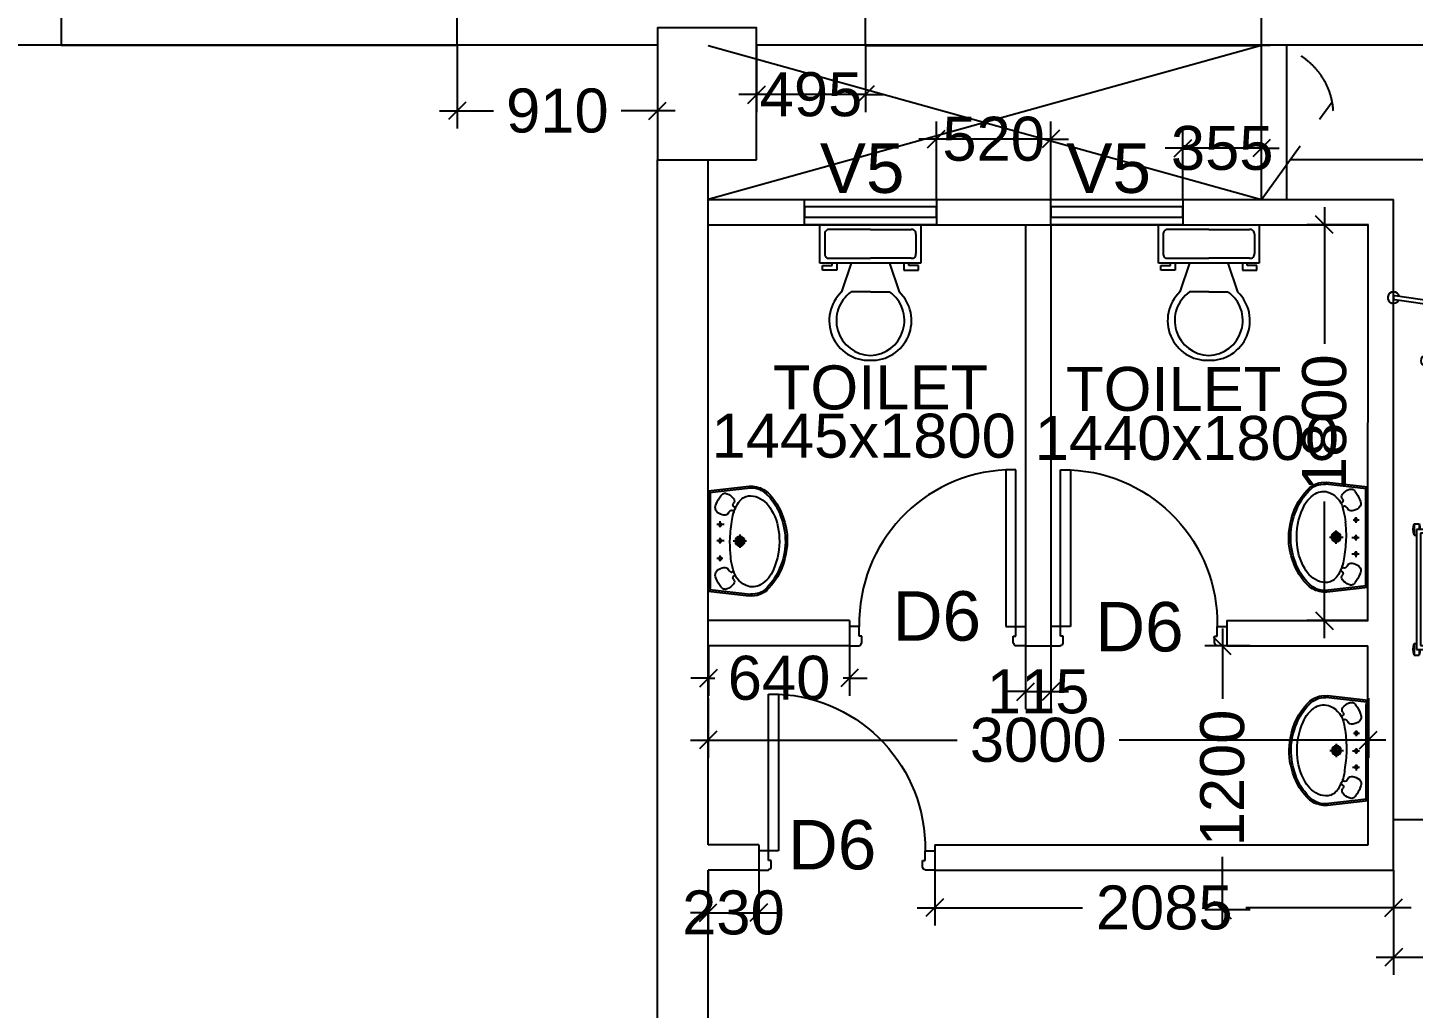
# Model space of a CAD drawing. Extents: x 7897917 to 8423973, y -6487334 to -6173396.
# Drawn here: x 7994892 to 8001188, y -6341623 to -6337165 of the extents above; entities that cross this region are included whole.
import ezdxf
from ezdxf.enums import TextEntityAlignment as Align

# ---------------------------------------------------------------- set-up
doc = ezdxf.new("R2010")
doc.units = 0
doc.header["$LTSCALE"] = 600
doc.header["$MEASUREMENT"] = 0
doc.header["$PDMODE"] = 35
doc.linetypes.add('DASHED', pattern=[0.75, 0.5, -0.25])
doc.layers.get('0').update_dxf_attribs({"linetype": 'CONTINUOUS'})
doc.layers.get('Defpoints').update_dxf_attribs({"linetype": 'CONTINUOUS'})
for name, color, linetype in [('Beds', 33, 'CONTINUOUS'), ('DIM-TEXT', 8, 'CONTINUOUS'), ('DOOR', 32, 'CONTINUOUS'), ('Duct', 8, 'CONTINUOUS'), ('Fixed Glass', 171, 'CONTINUOUS'), ('furniture', 33, 'CONTINUOUS'), ('joinery', 7, 'CONTINUOUS'), ('LA-column', 3, 'CONTINUOUS'), ('LOADING', 140, 'CONTINUOUS'), ('PARTI', 21, 'CONTINUOUS'), ('Room Dim', 1, 'CONTINUOUS'), ('TEXT', 6, 'CONTINUOUS'), ('Toi-Euip', 8, 'CONTINUOUS'), ('toi-fix', 46, 'CONTINUOUS'), ('Walls', 7, 'CONTINUOUS'), ('WIN', 151, 'CONTINUOUS'), ('Working Dim', 5, 'CONTINUOUS')]:
    doc.layers.add(name, color=color, linetype=linetype)
doc.styles.add('ari', font='arial.ttf')
doc.styles.add('ARIAL', font='arial.ttf')
doc.styles.add('RT', font='romant.shx')
doc.linetypes.add('ZIGZAG', pattern='A,0.0001,-0.2,[131,ltypeshp.shx,S=0.2,R=0,X=-0.2,Y=0],-0.4,[131,ltypeshp.shx,S=0.2,R=180,X=0.2,Y=0],-0.2', length=0.8001)
doc.dimstyles.new('int. dim', dxfattribs={"dimtxt": 450, "dimasz": 80, "dimexe": 80, "dimexo": 0, "dimgap": 70, "dimtad": 0, "dimdec": 0, "dimzin": 12, "dimdsep": 46, "dimtxsty": 'ari', "dimblk": 'OBLIQUE', "dimcen": 2, "dimdle": 80, "dimclrd": 256, "dimclre": 256, "dimclrt": 6, "dimadec": 0, "dimazin": 0, "dimtfac": 1, "dimtdec": 0, "dimtix": 1, "dimtmove": 2, "dimatfit": 3, "dimfxl": 1, "dimtolj": 1, "dimtzin": 0, "dimlwd": -1, "dimlwe": -1, "dimarcsym": 0})
doc.dimstyles.new('TEXT', dxfattribs={"dimscale": 0, "dimtxt": 600, "dimasz": 300, "dimexe": 300, "dimexo": 30, "dimgap": 50, "dimtad": 0, "dimdec": 0, "dimzin": 0, "dimdsep": 46, "dimtxsty": 'RT', "dimblk": 'OBLIQUE', "dimcen": 0.09, "dimdle": 300, "dimclrd": 256, "dimclre": 256, "dimclrt": 170, "dimadec": 0, "dimazin": 0, "dimtfac": 1, "dimtdec": 0, "dimtofl": 0, "dimtmove": 2, "dimatfit": 3, "dimfxl": 1, "dimfrac": 2, "dimtolj": 1, "dimtzin": 0, "dimlwd": -1, "dimlwe": -1, "dimarcsym": 0})

# ---------------------------------------------------------------- blocks, each defined once
blk = doc.blocks.new('_Oblique')
at = {"color": 0, "linetype": 'ByBlock', "lineweight": -2}
blk.add_line((-0.5, -0.5), (0.5, 0.5), dxfattribs=at)
blk = doc.blocks.new('*D373')
at = {"layer": 'Defpoints', "color": 0, "transparency": 16777216}
for p in [(7998203.8, -6337245.4, 42), (7998698.6, -6337245.4, 43.3), (7998203.8, -6337469.2)]:
    blk.add_point(p, dxfattribs=at)
at = {"layer": 'Working Dim', "transparency": 16777216}
for p, q in [((7998203.8, -6337245.4), (7998203.8, -6337549.2)), ((7998698.6, -6337245.4), (7998698.6, -6337549.2)), ((7998203.8, -6337469.2), (7998123.8, -6337469.2)), ((7998698.6, -6337469.2), (7998203.8, -6337469.2)), ((7998698.6, -6337469.2), (7998778.6, -6337469.2))]:
    blk.add_line(p, q, dxfattribs=at)
at = {"layer": 'Working Dim', "transparency": 16777216, "xscale": 80, "yscale": 80, "zscale": 80}
blk.add_blockref('_Oblique', (7998203.8, -6337469.2), dxfattribs=at)
at = {"layer": 'Working Dim', "transparency": 16777216, "xscale": 80, "yscale": 80, "zscale": 80, "rotation": 180}
blk.add_blockref('_Oblique', (7998698.6, -6337469.2), dxfattribs=at)
at = {"layer": 'Working Dim', "color": 6, "transparency": 16777216, "insert": (7998451.2, -6337469.2), "char_height": 200, "attachment_point": 5, "style": 'ari'}
blk.add_mtext('\\A1;495', dxfattribs=at)
blk = doc.blocks.new('*D374')
at = {"layer": 'Defpoints', "color": 0, "transparency": 16777216}
for p in [(7996843.4, -6337245.5, 42.5), (7997753.8, -6337245.4, 44), (7996843.4, -6337543.2)]:
    blk.add_point(p, dxfattribs=at)
at = {"layer": 'Working Dim', "transparency": 16777216}
for p, q in [((7996843.4, -6337245.5), (7996843.4, -6337623.2)), ((7997753.8, -6337245.4), (7997753.8, -6337623.2)), ((7996763.4, -6337543.2), (7997008, -6337543.2)), ((7997833.8, -6337543.2), (7997589.2, -6337543.2))]:
    blk.add_line(p, q, dxfattribs=at)
at = {"layer": 'Working Dim', "transparency": 16777216, "xscale": 80, "yscale": 80, "zscale": 80, "rotation": 180}
blk.add_blockref('_Oblique', (7996843.4, -6337543.2), dxfattribs=at)
at = {"layer": 'Working Dim', "transparency": 16777216, "xscale": 80, "yscale": 80, "zscale": 80}
blk.add_blockref('_Oblique', (7997753.8, -6337543.2), dxfattribs=at)
at = {"layer": 'Working Dim', "color": 6, "transparency": 16777216, "insert": (7997298.6, -6337543.2), "char_height": 200, "attachment_point": 5, "style": 'ari'}
blk.add_mtext('\\A1;910', dxfattribs=at)
blk = doc.blocks.new('*D1459')
at = {"layer": 'Defpoints', "color": 0, "linetype": 'Continuous', "transparency": 16777216}
for p in [(8038813.9, -6335351), (8038813.9, -6337015.5, -14.3), (7997754.3, -6337085.4, -0.1)]:
    blk.add_point(p, dxfattribs=at)
at = {"layer": 'DIM-TEXT', "transparency": 16777216}
for p, q in [((7997754.3, -6337085.4), (7997754.3, -6335051)), ((8038813.9, -6337015.5), (8038813.9, -6335051)), ((7997454.3, -6335351), (8012036.3, -6335351)), ((8039113.9, -6335351), (8024532, -6335351))]:
    blk.add_line(p, q, dxfattribs=at)
at = {"layer": 'DIM-TEXT', "linetype": 'Continuous', "transparency": 16777216, "xscale": 300, "yscale": 300, "zscale": 300, "rotation": 180}
blk.add_blockref('_Oblique', (7997754.3, -6335351), dxfattribs=at)
at = {"layer": 'DIM-TEXT', "linetype": 'Continuous', "transparency": 16777216, "xscale": 300, "yscale": 300, "zscale": 300}
blk.add_blockref('_Oblique', (8038813.9, -6335351), dxfattribs=at)
at = {"layer": 'DIM-TEXT', "color": 170, "linetype": 'Continuous', "transparency": 16777216, "insert": (8018284.1, -6335351), "char_height": 750, "attachment_point": 5, "style": 'ari'}
blk.add_mtext('\\A1;{\\H1.067x;S.I.C.U WARD (20 Beds)}', dxfattribs=at)
blk = doc.blocks.new('1000')
at = {"layer": 'DOOR'}
for p, q in [((0, -100), (0, 0)), ((0, 0), (49.7, 0)), ((49.7, 0), (49.7, -2.2)), ((63.2, -49.5), (49.7, -49.5)), ((49.7, -49.5), (49.7, -100)), ((63.2, -13.5), (61, -13.5)), ((63.2, -13.5), (63.2, -49.5)), ((836.8, -13.5), (836.8, -49.5)), ((836.8, -13.5), (839, -13.5)), ((836.8, -49.5), (850.3, -49.5)), ((850.3, 0), (850.3, -2.2)), ((900, 0), (850.3, 0)), ((850.3, -49.5), (850.3, -100)), ((900, -100), (900, 0)), ((49.7, -100), (0, -100)), ((49.7, -100), (49.7, -900.6)), ((100.2, -100), (49.7, -100)), ((100.2, -900.6), (100.2, -100)), ((850.3, -100), (900, -100)), ((49.7, -900.6), (100.2, -900.6))]:
    blk.add_line(p, q, dxfattribs=at)
for centre, major_axis, start_param, end_param in [((49.7, -13.5), (-7.95, 7.95), 3.926991, 5.497787), ((850.3, -13.5), (7.95, 7.95), 0.785398, 2.356194)]:
    blk.add_ellipse(centre, major_axis=major_axis, ratio=1, start_param=start_param, end_param=end_param, dxfattribs=at)
at = {"layer": 'DOOR', "color": 145}
blk.add_ellipse((64.3, -115.3), major_axis=(-519.7, 589.8), ratio=1, start_param=2.464943, end_param=4.009476, dxfattribs=at)
blk = doc.blocks.new('A$C1E9F72C1')
at = {"layer": 'Toi-Euip', "color": 8}
for p, q in [((-228.2, 0), (-249, -186.3)), ((-228.2, 0), (228.2, 0)), ((228.2, 0), (249, -186.3)), ((-220.9, -6.6), (-241.8, -193.1)), ((-212.9, -9.7), (208.6, -9.7)), ((-63.8, -54.9), (-90.3, -54.9)), ((-76, -72.5), (-76, -39.7)), ((11.6, -54.9), (-14.9, -54.9)), ((-0.6, -72.5), (-0.6, -39.7)), ((91.5, -54.9), (65.1, -54.9)), ((79.3, -67.3), (79.3, -39.7)), ((220.8, -6.2), (241.8, -193.1)), ((0.9, -174.9), (0.9, -113)), ((-29.6, -144.6), (31.2, -144.6))]:
    blk.add_line(p, q, dxfattribs=at)
for centre, radius in [((-76, -54.9), 6.49), ((-0.6, -54.9), 6.49), ((79.3, -54.9), 6.49), ((0.9, -144.6), 21.7), ((0.9, -144.6), 15.6), ((0.9, -144.6), 11)]:
    blk.add_circle(centre, radius, dxfattribs=at)
for centre, radius, start, end in [((-208.1, 14.7), 24.9, 216.2215, 258.85487), ((207.9, 16.2), 26, 271.42036, 321.25129), ((-196.3, -76.7), 20.9, 116.80905, 207.50919), ((-125, -156.3), 127.2, 109.58641, 129.40175), ((-151.5, -66.7), 34.3, 68.64386, 118.08079), ((-167.5, -75.4), 49.6, 12.80704, 54.9415), ((169.6, -75.4), 49.6, 125.0585, 167.19296), ((153.6, -66.7), 34.3, 61.91921, 111.35614), ((127.1, -156.3), 127.2, 50.59825, 70.41359), ((198.5, -76.7), 20.9, 332.49081, 63.19095), ((-160.4, -68.2), 57.4, 198.35041, 235.03309), ((-181.8, -101.4), 18, 230.4642, 309.53581), ((-164.3, -121.5), 8.67, 53.89261, 133.95969), ((-76.5, -275.6), 168.3, 94.02807, 120.40977), ((-162.9, -122.5), 8.8, 329.67126, 65.48955), ((-131.5, -107.7), 8.62, 142.69611, 276.84736), ((-114.5, -115.3), 27, 106.38602, 151.72849), ((-150, -73.3), 32.2, 330.07912, 16.03456), ((34.9, -905.9), 807.6, 92.47999, 98.77724), ((-3.2, -837.5), 738.4, 84.45177, 89.75687), ((46.1, -400.7), 299, 76.17326, 85.7679), ((102.1, -220), 110.7, 24.97787, 81.97978), ((152.1, -73.3), 32.2, 163.96544, 209.92088), ((116.6, -115.3), 27, 28.27151, 73.61398), ((134.9, -107.4), 7.45, 281.31974, 41.70163), ((164.3, -121.7), 7.8, 112.06932, 194.84772), ((166.5, -121.5), 8.67, 46.04031, 126.10739), ((183.9, -101.4), 18, 230.46419, 309.5358), ((162.5, -68.2), 57.4, 304.96691, 341.64959), ((-165.7, -196.5), 84, 173.00409, 196.76082), ((-110.1, -193), 95.5, 167.34537, 194.41456), ((-129.4, -204.5), 80.8, 113.61868, 156.30705), ((136.7, -201.5), 71.5, 327.59194, 23.22206), ((149.6, -199.6), 100.3, 311.38312, 7.60576), ((-141.4, -199.1), 106.9, 191.44792, 227.66), ((-163.3, -200.1), 78.8, 174.85979, 213.20886), ((-120.4, -183.5), 124.2, 208.78543, 238.15851), ((-82.7, -174.7), 127.1, 199.30539, 242.2025), ((77.5, -165.5), 140.9, 291.68677, 328.13967), ((146.7, -197.7), 95.2, 311.91048, 2.7762), ((-15.6, -66.9), 289.4, 226.88006, 256.31993), ((-54.2, -135.8), 202, 229.31459, 253.01061), ((-13.2, -73.3), 249.6, 238.9436, 269.48126), ((4.7, -23.5), 300.1, 266.15461, 294.58929), ((11.5, -60.2), 296.4, 278.97703, 313.61545), ((18.1, -68), 277.7, 292.33265, 313.78267), ((0.4, -45.6), 305.3, 248.15029, 293.80492), ((-3.9, -83.4), 276.6, 253.14844, 282.86095)]:
    blk.add_arc(centre, radius, start, end, dxfattribs=at)
blk = doc.blocks.new('*D1741')
at = {"layer": 'Defpoints', "color": 0, "transparency": 16777216}
for p in [(7997983.8, -6340213.1, 13.3), (8000983.8, -6340213.1, 13.3), (7997983.8, -6340403.6)]:
    blk.add_point(p, dxfattribs=at)
at = {"layer": 'Working Dim', "transparency": 16777216}
for p, q in [((7997983.8, -6340213.1), (7997983.8, -6340483.6)), ((8000983.8, -6340213.1), (8000983.8, -6340483.6)), ((7997903.8, -6340403.6), (7999115.6, -6340403.6)), ((8001063.8, -6340403.6), (7999852, -6340403.6))]:
    blk.add_line(p, q, dxfattribs=at)
at = {"layer": 'Working Dim', "transparency": 16777216, "xscale": 80, "yscale": 80, "zscale": 80, "rotation": 180}
blk.add_blockref('_Oblique', (7997983.8, -6340403.6), dxfattribs=at)
at = {"layer": 'Working Dim', "transparency": 16777216, "xscale": 80, "yscale": 80, "zscale": 80}
blk.add_blockref('_Oblique', (8000983.8, -6340403.6), dxfattribs=at)
at = {"layer": 'Working Dim', "color": 6, "transparency": 16777216, "insert": (7999483.8, -6340403.6), "char_height": 200, "attachment_point": 5, "style": 'ari'}
blk.add_mtext('\\A1;3000', dxfattribs=at)
blk = doc.blocks.new('*D1742')
at = {"layer": 'Defpoints', "color": 0, "transparency": 16777216}
for p in [(8000446.8, -6339975.8, 13.3), (8000320.9, -6341175.8), (8000446.8, -6341175.8, 13.3)]:
    blk.add_point(p, dxfattribs=at)
at = {"layer": 'Working Dim', "transparency": 16777216}
for p, q in [((8000320.9, -6339895.8), (8000320.9, -6340216.9)), ((8000446.8, -6339975.8), (8000240.9, -6339975.8)), ((8000320.9, -6341255.8), (8000320.9, -6340934.7)), ((8000446.8, -6341175.8), (8000240.9, -6341175.8))]:
    blk.add_line(p, q, dxfattribs=at)
at = {"layer": 'Working Dim', "transparency": 16777216, "xscale": 80, "yscale": 80, "zscale": 80}
for p, rotation in [((8000320.9, -6339975.8), 90), ((8000320.9, -6341175.8), 270)]:
    blk.add_blockref('_Oblique', p, dxfattribs=dict(at, rotation=rotation))
at = {"layer": 'Working Dim', "color": 6, "transparency": 16777216, "insert": (8000320.9, -6340575.8), "char_height": 200, "attachment_point": 5, "rotation": 90, "style": 'ari'}
blk.add_mtext('\\A1;1200', dxfattribs=at)
blk = doc.blocks.new('*D1743')
at = {"layer": 'Defpoints', "color": 0, "transparency": 16777216}
for p in [(7999013.7, -6340995.4, 13.3), (8001098.8, -6340995.4, 13.3), (8001098.8, -6341166)]:
    blk.add_point(p, dxfattribs=at)
at = {"layer": 'Working Dim', "transparency": 16777216}
for p, q in [((7999013.7, -6340995.4), (7999013.7, -6341246)), ((8001098.8, -6340995.4), (8001098.8, -6341246)), ((7998933.7, -6341166), (7999685.1, -6341166)), ((8001178.8, -6341166), (8000427.3, -6341166))]:
    blk.add_line(p, q, dxfattribs=at)
at = {"layer": 'Working Dim', "transparency": 16777216, "xscale": 80, "yscale": 80, "zscale": 80, "rotation": 180}
blk.add_blockref('_Oblique', (7999013.7, -6341166), dxfattribs=at)
at = {"layer": 'Working Dim', "transparency": 16777216, "xscale": 80, "yscale": 80, "zscale": 80}
blk.add_blockref('_Oblique', (8001098.8, -6341166), dxfattribs=at)
at = {"layer": 'Working Dim', "color": 6, "transparency": 16777216, "insert": (8000056.2, -6341166), "char_height": 200, "attachment_point": 5, "style": 'ari'}
blk.add_mtext('\\A1;2085', dxfattribs=at)
blk = doc.blocks.new('*D1744')
at = {"layer": 'Defpoints', "color": 0, "transparency": 16777216}
for p in [(8000784.3, -6338060.8), (8000983.8, -6338060.8, 13.3), (8000983.8, -6339860.8, 13.3)]:
    blk.add_point(p, dxfattribs=at)
at = {"layer": 'Working Dim', "transparency": 16777216}
for p, q in [((8000784.3, -6337980.8), (8000784.3, -6338601.9)), ((8000983.8, -6338060.8), (8000704.3, -6338060.8)), ((8000784.3, -6339940.8), (8000784.3, -6339319.7)), ((8000983.8, -6339860.8), (8000704.3, -6339860.8))]:
    blk.add_line(p, q, dxfattribs=at)
at = {"layer": 'Working Dim', "transparency": 16777216, "xscale": 80, "yscale": 80, "zscale": 80}
for p, rotation in [((8000784.3, -6338060.8), 90), ((8000784.3, -6339860.8), 270)]:
    blk.add_blockref('_Oblique', p, dxfattribs=dict(at, rotation=rotation))
at = {"layer": 'Working Dim', "color": 6, "transparency": 16777216, "insert": (8000784.3, -6338960.8), "char_height": 200, "attachment_point": 5, "rotation": 90, "style": 'ari'}
blk.add_mtext('\\A1;1800', dxfattribs=at)
blk = doc.blocks.new('HF12177-P')
for p, q in [((-0.0196, -0.007), (-0.1885, 0.2255)), ((0, 0), (-0.1724, 0.2372)), ((0, 0), (0.1724, 0.2372)), ((0.0196, -0.007), (0.1885, 0.2255)), ((-0.0631, -0.027), (-0.2951, -0.1024)), ((-0.01, -0.0308), (-0.2889, -0.1214)), ((-0.12, -0.015), (-0.12, -0.019)), ((-0.112, -0.007), (0.112, -0.007)), ((-0.112, -0.027), (0.112, -0.027)), ((-0.1, -0.007), (-0.1, -0.027)), ((-0.01, -0.0308), (-0.01, -0.324)), ((0.01, -0.0308), (0.01, -0.324)), ((0.01, -0.0308), (0.2889, -0.1214)), ((0.0631, -0.027), (0.2951, -0.1024)), ((0.1, -0.007), (0.1, -0.027)), ((0.12, -0.015), (0.12, -0.019))]:
    blk.add_line(p, q)
for centre, radius, start, end in [((-0.1852, 0.2378), 0.03, 325.47122, 286.52878), ((-0.1821, 0.2302), 0.008, 126.37327, 216), ((0, -0.017), 0.315, 125.62673, 126.37327), ((-0.1788, 0.2325), 0.008, 36, 125.62673), ((0.1852, 0.2378), 0.03, 253.47122, 214.52878), ((0.1788, 0.2325), 0.008, 54.37327, 144), ((0, -0.017), 0.315, 53.62673, 54.37327), ((0.1821, 0.2302), 0.008, 324, 53.62673), ((-0.112, -0.015), 0.008, 90, 180), ((-0.112, -0.019), 0.008, 180, 270), ((0.112, -0.015), 0.008, 0, 90), ((0.112, -0.019), 0.008, 270, 0), ((-0.2996, -0.1144), 0.03, 37.47122, 358.52878), ((-0.2926, -0.11), 0.008, 108, 197.62673), ((0, -0.017), 0.315, 197.62673, 198.37327), ((-0.2914, -0.1138), 0.008, 198.37327, 288), ((0.2996, -0.1144), 0.03, 181.47122, 142.52878), ((0.2914, -0.1138), 0.008, 252, 341.62673), ((0.2926, -0.11), 0.008, 342.37327, 72), ((0, -0.017), 0.315, 341.62673, 342.37327), ((0, -0.332), 0.03, 109.47122, 70.52878), ((-0.002, -0.324), 0.008, 180, 269.62673), ((0, -0.017), 0.315, 269.62673, 270.37327), ((0.002, -0.324), 0.008, 270.37327, 0)]:
    blk.add_arc(centre, radius, start, end)
blk = doc.blocks.new('HF10037A-P')
for p, q in [((-0.0301, 0.4129), (-0.0301, 0.3879)), ((0.0299, 0.4129), (-0.0301, 0.4129)), ((0.0299, 0.3879), (-0.0301, 0.3879)), ((0.0299, 0.4129), (0.0299, 0.3879)), ((-0.2161, 0.2789), (-0.2303, 0.2206)), ((-0.2303, 0.2206), (-0.206, 0.2147)), ((-0.2161, 0.2789), (-0.1918, 0.273)), ((-0.1918, 0.273), (-0.206, 0.2147)), ((0.1909, 0.2372), (0.2004, 0.2402)), ((0.1911, 0.2695), (0.2149, 0.2771)), ((0.1911, 0.2695), (0.2094, 0.2124)), ((0.2094, 0.2124), (0.2332, 0.22)), ((0.2149, 0.2771), (0.2332, 0.22)), ((-0.1637, 0.0065), (-0.1487, 0.0264)), ((-0.1637, 0.0065), (-0.1157, -0.0296)), ((-0.1487, 0.0264), (-0.1007, -0.0096)), ((0.0965, -0.0108), (0.1459, 0.0231)), ((0.1106, -0.0314), (0.1601, 0.0025)), ((0.1107, 0.0109), (0.1162, 0.0026)), ((0.1601, 0.0025), (0.1459, 0.0231)), ((-0.1157, -0.0296), (-0.1007, -0.0096)), ((0.1106, -0.0314), (0.0965, -0.0108))]:
    blk.add_line(p, q)
for radius in [0.21, 0.1775]:
    blk.add_circle((0, 0.1775), radius)
for centre, radius, start, end in [((-0.0001, 0.3254), 0.0925, 71.07536, 108.92464), ((-0.0001, 0.4754), 0.0925, 251.07536, 288.92464), ((-0.1382, 0.229), 0.0925, 147.34193, 185.19122), ((-0.2839, 0.2646), 0.0925, 327.34193, 5.19122), ((0, 0.1775), 0.2, 303.60368, 17.3657), ((0.2836, 0.2676), 0.0925, 178.84116, 216.69044), ((0.1407, 0.2219), 0.0925, 358.84116, 36.69044), ((-0.0871, 0.0584), 0.0925, 214.18748, 252.03677), ((-0.1772, -0.0615), 0.0925, 34.18748, 72.03677), ((0.1707, -0.066), 0.0925, 105.51211, 143.3614), ((0.0859, 0.0577), 0.0925, 285.51211, 323.3614)]:
    blk.add_arc(centre, radius, start, end)
blk = doc.blocks.new('ME17678-P')
at = {"layer": 'furniture', "color": 21}
for p, q in [((-0.05, 0.175), (0.26, 0.175)), ((-0.05, 0.175), (-0.05, 0.05)), ((0.26, 0.175), (0.26, 0)), ((0, 0), (-0.05, 0.05)), ((0, 0), (0.26, 0))]:
    blk.add_line(p, q, dxfattribs=at)
blk = doc.blocks.new('A$C6969112B')
at = {"layer": 'furniture', "color": 8}
for p, q in [((477.6, 1766.3), (1159.9, 1766.3)), ((477.6, 130.9), (477.6, 1766.3)), ((521.2, 1792.5), (1116.3, 1792.5)), ((521.2, 1766.3), (521.2, 1792.5)), ((1116.3, 1766.3), (1116.3, 1792.5)), ((1159.9, 130.9), (1159.9, 1766.3)), ((428.3, 1689), (477.6, 1728.6)), ((428.3, 1654.1), (477.6, 1614.5)), ((476, 1595), (476, 1560.9)), ((1161.6, 1595), (1161.6, 1560.9)), ((432.3, 1559.1), (432.3, 1556.9)), ((433.9, 342.6), (433.9, 1556.9)), ((451.4, 342.6), (451.4, 1556.9)), ((453, 1559.1), (453, 1556.9)), ((1184.5, 1559.1), (1184.5, 1556.9)), ((1186.1, 342.6), (1186.1, 1556.9)), ((1203.6, 342.6), (1203.6, 1556.9)), ((1205.2, 1559.1), (1205.2, 1556.9)), ((1234.1, 702.5), (1212.3, 702.5)), ((1212.3, 702.5), (1212.3, 650.2)), ((1234.1, 702.5), (1234.1, 676.4)), ((1605, 702.5), (1583.2, 702.5)), ((1583.2, 702.5), (1583.2, 676.4)), ((1605, 702.5), (1605, 650.2)), ((1223.2, 650.2), (1212.3, 650.2)), ((1223.2, 130.9), (1223.2, 676.4)), ((1223.2, 676.4), (1594.1, 676.4)), ((1223.2, 658.9), (1576.7, 658.9)), ((1576.7, 658.9), (1576.7, 148.4)), ((1594.1, 676.4), (1594.1, 130.9)), ((1605, 650.2), (1594.1, 650.2)), ((432.3, 340.4), (432.3, 342.6)), ((453, 340.4), (453, 342.6)), ((476, 304.5), (476, 338.6)), ((1161.6, 304.5), (1161.6, 338.6)), ((1184.5, 340.4), (1184.5, 342.6)), ((1205.2, 340.4), (1205.2, 342.6)), ((1159.9, 130.9), (477.6, 130.9)), ((521.2, 104.7), (521.2, 130.9)), ((1116.3, 104.7), (1116.3, 130.9)), ((1223.2, 157.1), (1212.3, 157.1)), ((1212.3, 157.1), (1212.3, 104.7)), ((1576.7, 148.4), (1223.2, 148.4)), ((1594.1, 130.9), (1223.2, 130.9)), ((1234.1, 130.9), (1234.1, 104.7)), ((1583.2, 130.9), (1583.2, 104.7)), ((1605, 157.1), (1594.1, 157.1)), ((1605, 157.1), (1605, 104.7)), ((1116.3, 104.7), (521.2, 104.7)), ((1234.1, 104.7), (1212.3, 104.7)), ((1605, 104.7), (1583.2, 104.7))]:
    blk.add_line(p, q, dxfattribs=at)
for points in [[(564.9, 1792.5), (564.9, 1853.6, -0.414214), (608.5, 1897.3), (1029, 1897.3, -0.414214), (1072.7, 1853.6), (1072.7, 1792.5)], [(586.7, 1792.5), (586.7, 1853.6, -0.414214), (608.5, 1875.4), (1029, 1875.4, -0.414214), (1050.8, 1853.6), (1050.8, 1792.5)], [(476, 1592.7), (451.4, 1585, 0.318781), (430, 1563.1), (430, 1559.1), (455.4, 1559.1), (455.4, 1563.1), (476, 1563.1)], [(1161.6, 1592.7), (1186.1, 1585, -0.318781), (1207.6, 1563.1), (1207.6, 1559.1), (1182.1, 1559.1), (1182.1, 1563.1), (1161.6, 1563.1)], [(476, 306.8), (451.4, 314.4, -0.318781), (430, 336.4), (430, 340.4), (455.4, 340.4), (455.4, 336.4), (476, 336.4)], [(1161.6, 306.8), (1186.1, 314.4, 0.318781), (1207.6, 336.4), (1207.6, 340.4), (1182.1, 340.4), (1182.1, 336.4), (1161.6, 336.4)], [(1072.7, 104.7), (1072.7, 43.6, -0.414214), (1029, 0), (608.5, 0, -0.414214), (564.9, 43.6), (564.9, 104.7)], [(1050.8, 104.7), (1050.8, 43.6, -0.414214), (1029, 21.8), (608.5, 21.8, -0.414214), (586.7, 43.6), (586.7, 104.7)]]:
    blk.add_lwpolyline(points, format="xyb", dxfattribs=at)
for points in [[(476, 1595), (477.6, 1595)], [(1161.6, 1595), (1159.9, 1595)], [(432.3, 1556.9), (453, 1556.9)], [(476, 1560.9), (477.6, 1560.9)], [(1161.6, 1560.9), (1159.9, 1560.9)], [(1205.2, 1556.9), (1184.5, 1556.9)], [(432.3, 342.6), (453, 342.6)], [(476, 338.6), (477.6, 338.6)], [(1161.6, 338.6), (1159.9, 338.6)], [(1205.2, 342.6), (1184.5, 342.6)], [(476, 304.5), (477.6, 304.5)], [(1161.6, 304.5), (1159.9, 304.5)]]:
    blk.add_lwpolyline(points, dxfattribs=at)
blk.add_circle((435.1, 1671.6), 9.27, dxfattribs=at)
for centre, radius, start, end in [((440.7, 1671.6), 21.4, 125.42703, 234.57297), ((1288.7, 676.4), 80.7, 161.07536, 198.92464), ((1157.8, 676.4), 80.7, 0, 18.92464), ((1659.6, 676.4), 80.7, 161.07536, 180), ((1528.7, 676.4), 80.7, 341.07536, 18.92464), ((1288.7, 130.9), 80.7, 161.07536, 198.92464), ((1157.8, 130.9), 80.7, 341.07536, 0), ((1659.6, 130.9), 80.7, 180, 198.92464), ((1528.7, 130.9), 80.7, 341.07536, 18.92464)]:
    blk.add_arc(centre, radius, start, end, dxfattribs=at)
at = {"layer": 'LOADING', "color": 8, "yscale": 872.7299101983663, "zscale": 872.7299101979671}
for name, p, xscale, rotation in [('HF12177-P', (1424.7, 1676), -872.7299101979006, 170.2976301882088), ('HF10037A-P', (215.1, 1178), -872.7299102004868, 353.6512974186875)]:
    blk.add_blockref(name, p, dxfattribs=dict(at, xscale=xscale, rotation=rotation))
at = {"layer": 'LOADING', "color": 8, "xscale": -872.7299101983663, "yscale": 872.7299101983663, "zscale": 872.7299101979671}
blk.add_blockref('ME17678-P', (343.2, 1718.8), dxfattribs=at)
blk = doc.blocks.new('*D1747')
at = {"layer": 'Defpoints', "color": 0, "transparency": 16777216}
for p in [(8001098.8, -6340995.4), (8001098.8, -6341390.9), (8025328.8, -6341423.4)]:
    blk.add_point(p, dxfattribs=at)
at = {"layer": 'Working Dim', "transparency": 16777216}
for p, q in [((8001098.8, -6340995.4), (8001098.8, -6341470.9)), ((8025328.8, -6341423.4), (8025328.8, -6341310.9)), ((8001018.8, -6341390.9), (8012766.1, -6341390.9)), ((8025408.8, -6341390.9), (8013661.5, -6341390.9))]:
    blk.add_line(p, q, dxfattribs=at)
at = {"layer": 'Working Dim', "transparency": 16777216, "xscale": 80, "yscale": 80, "zscale": 80, "rotation": 180}
blk.add_blockref('_Oblique', (8001098.8, -6341390.9), dxfattribs=at)
at = {"layer": 'Working Dim', "transparency": 16777216, "xscale": 80, "yscale": 80, "zscale": 80}
blk.add_blockref('_Oblique', (8025328.8, -6341390.9), dxfattribs=at)
at = {"layer": 'Working Dim', "color": 6, "transparency": 16777216, "insert": (8013213.8, -6341390.9), "char_height": 200, "attachment_point": 5, "style": 'ari'}
blk.add_mtext('\\A1;24230', dxfattribs=at)
blk = doc.blocks.new('*D2501')
at = {"layer": 'Defpoints', "color": 0, "transparency": 16777216}
for p in [(7997983.8, -6340995.4), (7998213.7, -6340995.4), (7998213.7, -6341188.5)]:
    blk.add_point(p, dxfattribs=at)
at = {"layer": 'Working Dim', "transparency": 16777216}
for p, q in [((7997983.8, -6340995.4), (7997983.8, -6341268.5)), ((7998213.7, -6340995.4), (7998213.7, -6341268.5)), ((7997983.8, -6341188.5), (7997903.8, -6341188.5)), ((7997983.8, -6341188.5), (7998213.7, -6341188.5)), ((7998213.7, -6341188.5), (7998293.7, -6341188.5))]:
    blk.add_line(p, q, dxfattribs=at)
at = {"layer": 'Working Dim', "transparency": 16777216, "xscale": 80, "yscale": 80, "zscale": 80}
blk.add_blockref('_Oblique', (7997983.8, -6341188.5), dxfattribs=at)
at = {"layer": 'Working Dim', "transparency": 16777216, "xscale": 80, "yscale": 80, "zscale": 80, "rotation": 180}
blk.add_blockref('_Oblique', (7998213.7, -6341188.5), dxfattribs=at)
at = {"layer": 'Working Dim', "color": 6, "transparency": 16777216, "insert": (7998098.7, -6341188.5), "char_height": 200, "attachment_point": 5, "style": 'ari'}
blk.add_mtext('\\A1;230', dxfattribs=at)
blk = doc.blocks.new('*D2502')
at = {"layer": 'Defpoints', "color": 0, "transparency": 16777216}
for p in [(7997985.6, -6339975.8, 1.7), (7998626.1, -6339975.8, 1.7), (7998626.1, -6340121.8)]:
    blk.add_point(p, dxfattribs=at)
at = {"layer": 'Working Dim', "transparency": 16777216}
for p, q in [((7997985.6, -6339975.8), (7997985.6, -6340201.8)), ((7998626.1, -6339975.8), (7998626.1, -6340201.8)), ((7997985.6, -6340121.8), (7997905.6, -6340121.8)), ((7997985.6, -6340121.8), (7998014.8, -6340121.8)), ((7998626.1, -6340121.8), (7998597, -6340121.8)), ((7998626.1, -6340121.8), (7998706.1, -6340121.8))]:
    blk.add_line(p, q, dxfattribs=at)
at = {"layer": 'Working Dim', "transparency": 16777216, "xscale": 80, "yscale": 80, "zscale": 80}
blk.add_blockref('_Oblique', (7997985.6, -6340121.8), dxfattribs=at)
at = {"layer": 'Working Dim', "transparency": 16777216, "xscale": 80, "yscale": 80, "zscale": 80, "rotation": 180}
blk.add_blockref('_Oblique', (7998626.1, -6340121.8), dxfattribs=at)
at = {"layer": 'Working Dim', "color": 6, "transparency": 16777216, "insert": (7998305.9, -6340121.8), "char_height": 200, "attachment_point": 5, "style": 'ari'}
blk.add_mtext('\\A1;640', dxfattribs=at)
blk = doc.blocks.new('*D2503')
at = {"layer": 'Defpoints', "color": 0, "transparency": 16777216}
for p in [(7999426.1, -6339975.8, 1.7), (7999541.1, -6339975.8, 1.7), (7999541.1, -6340183.5)]:
    blk.add_point(p, dxfattribs=at)
at = {"layer": 'Working Dim', "transparency": 16777216}
for p, q in [((7999426.1, -6339975.8), (7999426.1, -6340263.5)), ((7999541.1, -6339975.8), (7999541.1, -6340263.5)), ((7999426.1, -6340183.5), (7999346.1, -6340183.5)), ((7999426.1, -6340183.5), (7999541.1, -6340183.5)), ((7999541.1, -6340183.5), (7999621.1, -6340183.5))]:
    blk.add_line(p, q, dxfattribs=at)
at = {"layer": 'Working Dim', "transparency": 16777216, "xscale": 80, "yscale": 80, "zscale": 80}
blk.add_blockref('_Oblique', (7999426.1, -6340183.5), dxfattribs=at)
at = {"layer": 'Working Dim', "transparency": 16777216, "xscale": 80, "yscale": 80, "zscale": 80, "rotation": 180}
blk.add_blockref('_Oblique', (7999541.1, -6340183.5), dxfattribs=at)
at = {"layer": 'Working Dim', "color": 6, "transparency": 16777216, "insert": (7999483.6, -6340183.5), "char_height": 200, "attachment_point": 5, "style": 'ari'}
blk.add_mtext('\\A1;115', dxfattribs=at)
blk = doc.blocks.new('*D2506')
at = {"layer": 'Defpoints', "color": 0, "transparency": 16777216}
for p in [(8000141.1, -6337713.1), (8000141.1, -6337945.8, 1.7), (8000498.3, -6337945.8)]:
    blk.add_point(p, dxfattribs=at)
at = {"layer": 'Working Dim', "transparency": 16777216}
for p, q in [((8000141.1, -6337945.8), (8000141.1, -6337633.1)), ((8000498.3, -6337945.8), (8000498.3, -6337633.1)), ((8000141.1, -6337713.1), (8000061.1, -6337713.1)), ((8000498.3, -6337713.1), (8000141.1, -6337713.1)), ((8000498.3, -6337713.1), (8000578.3, -6337713.1))]:
    blk.add_line(p, q, dxfattribs=at)
at = {"layer": 'Working Dim', "transparency": 16777216, "xscale": 80, "yscale": 80, "zscale": 80}
blk.add_blockref('_Oblique', (8000141.1, -6337713.1), dxfattribs=at)
at = {"layer": 'Working Dim', "transparency": 16777216, "xscale": 80, "yscale": 80, "zscale": 80, "rotation": 180}
blk.add_blockref('_Oblique', (8000498.3, -6337713.1), dxfattribs=at)
at = {"layer": 'Working Dim', "color": 6, "transparency": 16777216, "insert": (8000319.7, -6337713.1), "char_height": 200, "attachment_point": 5, "style": 'ari'}
blk.add_mtext('\\A1;355', dxfattribs=at)
blk = doc.blocks.new('*D2507')
at = {"layer": 'Defpoints', "color": 0, "transparency": 16777216}
for p in [(7999021.1, -6337671.5), (7999021.1, -6337945.8), (7999541.1, -6337945.8, 1.7)]:
    blk.add_point(p, dxfattribs=at)
at = {"layer": 'Working Dim', "transparency": 16777216}
for p, q in [((7999021.1, -6337945.8), (7999021.1, -6337591.5)), ((7999541.1, -6337945.8), (7999541.1, -6337591.5)), ((7999021.1, -6337671.5), (7998941.1, -6337671.5)), ((7999541.1, -6337671.5), (7999021.1, -6337671.5)), ((7999541.1, -6337671.5), (7999621.1, -6337671.5))]:
    blk.add_line(p, q, dxfattribs=at)
at = {"layer": 'Working Dim', "transparency": 16777216, "xscale": 80, "yscale": 80, "zscale": 80}
blk.add_blockref('_Oblique', (7999021.1, -6337671.5), dxfattribs=at)
at = {"layer": 'Working Dim', "transparency": 16777216, "xscale": 80, "yscale": 80, "zscale": 80, "rotation": 180}
blk.add_blockref('_Oblique', (7999541.1, -6337671.5), dxfattribs=at)
at = {"layer": 'Working Dim', "color": 6, "transparency": 16777216, "insert": (7999281.1, -6337671.5), "char_height": 200, "attachment_point": 5, "style": 'ari'}
blk.add_mtext('\\A1;520', dxfattribs=at)
blk = doc.blocks.new('A$C70ED7303')
at = {"layer": 'toi-fix', "color": 8}
for p, q in [((0, 0), (229, 0)), ((229, 0), (229, -174.4)), ((-229, 0), (0, 0)), ((-229, -174.4), (-229, 0)), ((-207.2, -43.6), (-207.2, -130.8)), ((0, -21.8), (-185.4, -21.8)), ((0, -21.8), (185.4, -21.8)), ((207.2, -43.6), (207.2, -130.8)), ((229, -174.4), (-229, -174.4)), ((-218.1, -207.2), (-218.1, -185.4)), ((-218.1, -185.4), (-174.4, -185.4)), ((-185.4, -152.6), (0, -152.6)), ((-174.4, -185.4), (-174.4, -174.4)), ((-152.6, -174.4), (-152.6, -207.2)), ((-87.2, -174.4), (-130.8, -305.3)), ((185.4, -152.6), (0, -152.6)), ((87.2, -174.4), (130.8, -305.3)), ((152.6, -174.4), (152.6, -207.2)), ((174.4, -185.4), (174.4, -174.4)), ((218.1, -185.4), (174.4, -185.4)), ((218.1, -207.2), (218.1, -185.4)), ((-152.6, -207.2), (-218.1, -207.2)), ((152.6, -207.2), (218.1, -207.2)), ((0, -305.3), (-87.2, -305.3)), ((0, -305.3), (87.2, -305.3))]:
    blk.add_line(p, q, dxfattribs=at)
for centre, major_axis, start_param, end_param in [((-188.1, -40.9), (13.6, -13.6), 2.214297, 4.068888), ((188.1, -40.9), (13.6, -13.6), 0.643501, 2.498091), ((-188.1, -133.6), (-13.6, -13.6), 5.35589, 7.21048), ((188.1, -133.6), (-13.6, -13.6), 0.643501, 2.498091), ((-6.6, -436.2), (-127.6, -127.6), 4.686239, 7.105146), ((4.7, -435.5), (-112.7, -112.7), 4.541602, 7.039318), ((6.6, -436.2), (55.8, -171.6), -0.351019, 2.067888), ((-4.7, -435.5), (-112.7, -112.7), 0.814663, 3.31238)]:
    blk.add_ellipse(centre, major_axis=major_axis, ratio=1, start_param=start_param, end_param=end_param, dxfattribs=at)

msp = doc.modelspace()

# ---------------------------------------------------------------- linework, layer by layer
at = {"layer": 'Beds', "linetype": 'ZIGZAG', "ltscale": 0.6}
msp.add_line((8001093.784, -6340765.373), (8002288.781, -6340765.373), dxfattribs=at)
at = {"layer": 'DOOR', "linetype": 'DASHED'}
msp.add_line((8000498.315, -6337945.78), (8000819.601, -6337501.784), dxfattribs=at)
for centre, start in [((8000508.818, -6337562.287, -685.405), 3.3647117), ((8000508.818, -6337562.287), 3.3647116), ((8000508.818, -6337562.287), 3.3647116)]:
    msp.add_arc(centre, 316.618, start, 91.9010154, dxfattribs=at)
at = {"layer": 'Duct'}
for p, q in [((8000498.09, -6337245.843, 21.236), (7997983.779, -6337945.78, 721.833)), ((7997983.779, -6337245.843, 21.236), (8000498.09, -6337945.78, 721.833))]:
    msp.add_line(p, q, dxfattribs=at)
at = {"layer": 'Fixed Glass'}
msp.add_lwpolyline([(7998698.056, -6337015.53), (7998698.056, -6337245.53), (8000498.056, -6337245.53), (8000498.056, -6337015.53)], close=True, dxfattribs=at)
at = {"layer": 'joinery'}
msp.add_lwpolyline([(7998421.08, -6337945.795), (7999021.08, -6337945.795), (7999021.08, -6338060.795), (7998421.08, -6338060.795)], close=True, dxfattribs=at)
at = {"layer": 'LA-column', "color": 2, "elevation": 5.131}
msp.add_lwpolyline([(7998203.871, -6337765.431), (7998203.871, -6337165.431), (7997753.871, -6337165.431), (7997753.871, -6337765.431)], close=True, dxfattribs=at)
at = {"layer": 'PARTI'}
msp.add_line((8025329.045, -6337765.45), (8000628.806, -6337765.45, 1.031), dxfattribs=at)
at = {"layer": 'Walls'}
for p, q in [((7997753.518, -6337245.386), (7994303.785, -6337245.329)), ((8003847.872, -6337245.486), (7998203.518, -6337245.393)), ((8000498.315, -6337945.78), (8000498.315, -6337245.843)), ((8000613.315, -6337945.78), (8000613.315, -6337245.843)), ((7997753.781, -6344480.515), (7997753.781, -6337765.466)), ((7997983.779, -6340880.415), (7997983.779, -6337765.466)), ((7999426.147, -6338060.787, 1.71), (7999426.147, -6339975.78, 1.71)), ((7999541.147, -6338060.78, 1.71), (7999541.147, -6339975.78, 1.71)), ((7998626.147, -6339860.78, 1.71), (7998626.147, -6339975.78, 1.71)), ((8000341.147, -6339860.78, 1.71), (8000341.147, -6339975.78, 1.71)), ((7998213.674, -6340880.415), (7998213.674, -6340995.415)), ((7999013.68, -6340880.415), (7999013.68, -6340995.415)), ((7997983.779, -6344480.515), (7997983.779, -6340995.415))]:
    msp.add_line(p, q, dxfattribs=at)
at = {"layer": 'Walls', "linetype": 'Continuous'}
for p, q in [((7997983.512, -6337945.78), (8001098.782, -6337945.78, 3.421)), ((7997983.512, -6338060.78), (8000983.784, -6338060.78, 1.71))]:
    msp.add_line(p, q, dxfattribs=at)
at = {"layer": 'Walls', "linetype": 'Continuous', "extrusion": (-0.000145144, -2.24981e-17, 1)}
msp.add_line((8001098.782, -6338060.78, 3.421), (8001098.782, -6337945.78, 3.421), dxfattribs=at)
at = {"layer": 'Walls', "extrusion": (-0.000145144, -2.25336e-17, 1)}
for p, q in [((8000981.647, -6339860.78, 1.71), (8000983.78, -6338060.773, 3.421)), ((8001098.784, -6340995.415), (8001098.78, -6338060.78, 3.421)), ((8000983.784, -6340880.415), (8000981.647, -6339975.78, 1.71))]:
    msp.add_line(p, q, dxfattribs=at)
at = {"layer": 'Walls', "extrusion": (2.25425e-17, 0.000145144, 1)}
for p, q in [((7998626.147, -6339860.78, 1.71), (7997985.647, -6339860.78, 1.71)), ((7998626.147, -6339975.78, 1.71), (7997985.647, -6339975.78, 1.71)), ((7998213.674, -6340880.415), (7997983.779, -6340880.415)), ((7998213.674, -6340995.415), (7997983.779, -6340995.415))]:
    msp.add_line(p, q, dxfattribs=at)
at = {"layer": 'Walls', "extrusion": (-2.25425e-17, 0.000145144, 1)}
for p, q in [((8000341.147, -6339860.78, 1.71), (8000981.647, -6339860.78, 1.71)), ((7999426.147, -6339975.78, 1.71), (7999541.147, -6339975.78, 1.71)), ((8000341.147, -6339975.78, 1.71), (8000981.647, -6339975.78, 1.71)), ((7999013.68, -6340880.415), (8000983.784, -6340880.415)), ((7999013.68, -6340995.415), (8001098.784, -6340995.415))]:
    msp.add_line(p, q, dxfattribs=at)
at = {"layer": 'WIN', "linetype": 'Continuous'}
for points in [[(7995043.151, -6337015.505), (7995043.151, -6337245.505), (7996843.151, -6337245.505), (7996843.151, -6337015.505)], [(7998421.08, -6338027.136), (7999021.08, -6338027.136), (7999021.08, -6337979.454), (7998421.08, -6337979.454)]]:
    msp.add_lwpolyline(points, close=True, dxfattribs=at)
at = {"layer": 'WIN', "linetype": 'Continuous', "elevation": 1.71}
for points in [[(7999541.147, -6337945.795), (8000141.147, -6337945.795), (8000141.147, -6338060.795), (7999541.147, -6338060.795)], [(7999541.147, -6338027.136), (8000141.147, -6338027.136), (8000141.147, -6337979.454), (7999541.147, -6337979.454)]]:
    msp.add_lwpolyline(points, close=True, dxfattribs=at)

# ---------------------------------------------------------------- block references
at = {"layer": 'Beds', "xscale": -1}
msp.add_blockref('A$C6969112B', (8002797.384, -6340122.408), dxfattribs=at)
at = {"layer": 'DOOR', "linetype": 'Continuous'}
for p, xscale, yscale, zscale, rotation in [((7999426.147, -6339975.78, 1.71), 0.8887661993503803, 0.8887661993503803, 0.8887661993503803, 180.0000130885557), ((7999541.147, -6339975.78, 1.71), -0.8887661993503803, 0.8887662012130022, 0.8887662007734392, 179.9999869114442), ((7998213.784, -6340995.415), -0.8887661993503803, 0.8887662012130022, 0.8887662007734392, 179.9999869114442)]:
    msp.add_blockref('1000', p, dxfattribs=dict(at, xscale=xscale, yscale=yscale, zscale=zscale, rotation=rotation))
at = {"layer": 'Toi-Euip', "color": 31, "xscale": -1}
for p, rotation in [((7997983.779, -6339499.069), 90), ((8000981.826, -6339481.645, 1.854), 270), ((8000983.784, -6340451.472), 270)]:
    msp.add_blockref('A$C1E9F72C1', p, dxfattribs=dict(at, rotation=rotation))
at = {"layer": 'toi-fix', "linetype": 'Continuous'}
for p in [(7998721.08, -6338060.795), (8000258.755, -6338060.78, 1.297)]:
    msp.add_blockref('A$C70ED7303', p, dxfattribs=at)

# ---------------------------------------------------------------- texts
at = {"layer": 'joinery', "style": 'ari'}
for s, p in [('V5', (7998683.643, -6337916.431)), ('V5', (7999803.71, -6337916.431, 1.71)), ('D6', (7999022.97, -6339951.754, 1.71)), ('D6', (7999943.408, -6340000.84, 1.71)), ('D6', (7998546.979, -6340991.598))]:
    msp.add_text(s, height=225, dxfattribs=at).set_placement(p, align=Align.CENTER)
at = {"layer": 'Room Dim', "style": 'ARIAL'}
for s, p in [('1445x1800', (7998690.716, -6339119.917, 1.71)), ('1440x1800', (8000159.293, -6339130.159, 1.71))]:
    msp.add_text(s, height=200, dxfattribs=at).set_placement(p, align=Align.CENTER)
at = {"layer": 'TEXT', "color": 7, "style": 'ARIAL'}
for p in [(7998766.716, -6338900.479, 1.71), (8000099.392, -6338907.257, 1.71)]:
    msp.add_text('TOILET', height=200, dxfattribs=at).set_placement(p, align=Align.CENTER)

# ---------------------------------------------------------------- dimensions: what is measured, and where the dimension line sits
at = {"layer": 'DIM-TEXT', "linetype": 'Continuous'}
dim = msp.add_linear_dim(base=(8038813.922, -6335351.01, 14.331), p1=(7997754.32, -6337085.386, 14.273), p2=(8038813.922, -6337015.516), angle=180, text='{\\H1.067x;S.I.C.U WARD (20 Beds)}', dimstyle='TEXT', override={"dimscale": 1, "dimtxt": 750, "dimexo": 0, "dimtxsty": 'ari'}, dxfattribs=at)
dim.commit()
dim.dimension.update_dxf_attribs({"geometry": '*D1459', "text_midpoint": (8018284.121, -6335351.01, 14.331)})
at = {"layer": 'Working Dim'}
for base, p1, p2, angle, picture, middle in [((7996843.419, -6337543.247, 14.83), (7997753.781, -6337245.395, 58.809), (7996843.419, -6337245.507, 57.377), 180, '*D374', (7997298.6, -6337543.247, 14.83)), ((7998203.786, -6337469.205, 14.83), (7998698.601, -6337245.414, 58.155), (7998203.786, -6337245.396, 56.821), 180, '*D373', (7998451.193, -6337469.205, 14.83)), ((8000784.346, -6338060.78, 1.71), (8000983.784, -6339860.78, 15.012), (8000983.784, -6338060.78, 15.012), 270, '*D1744', (8000784.346, -6338960.78, 1.71)), ((8000320.896, -6341175.78, 1.71), (8000446.84, -6339975.78, 15.012), (8000446.84, -6341175.78, 15.012), 270, '*D1742', (8000320.896, -6340575.78, 1.71)), ((7997983.779, -6340403.607), (8000983.784, -6340213.134, 13.302), (7997983.779, -6340213.137, 13.302), 180, '*D1741', (7999483.781, -6340403.607)), ((8001098.784, -6341166.012), (7999013.68, -6340995.415, 13.302), (8001098.784, -6340995.415, 13.302), 180, '*D1743', (8000056.232, -6341166.012)), ((8001098.784, -6341390.928), (8025328.778, -6341423.4), (8001098.784, -6340995.415), 180, '*D1747', (8013213.781, -6341390.928))]:
    dim = msp.add_linear_dim(base=base, p1=p1, p2=p2, angle=angle, dimstyle='int. dim', override={"dimtxt": 200}, dxfattribs=at)
    dim.commit()
    dim.dimension.update_dxf_attribs({"geometry": picture, "text_midpoint": middle})
for base, p1, p2, picture, middle in [((7999021.08, -6337671.463), (7999541.147, -6337945.795, 1.71), (7999021.08, -6337945.78), '*D2507', (7999281.114, -6337671.463)), ((7998626.1468, -6340121.8385), (7997985.647, -6339975.7801, 1.7104), (7998626.1468, -6339975.7802, 1.7104), '*D2502', (7998305.8969, -6340121.8385)), ((7999541.147, -6340183.453), (7999426.147, -6339975.78, 1.71), (7999541.147, -6339975.78, 1.71), '*D2503', (7999483.647, -6340183.453)), ((7998213.674, -6341188.48), (7997983.779, -6340995.415), (7998213.674, -6340995.415), '*D2501', (7998098.726, -6341188.48))]:
    dim = msp.add_linear_dim(base=base, p1=p1, p2=p2, dimstyle='int. dim', override={"dimtxt": 200, "dimarcsym": 1}, dxfattribs=at)
    dim.commit()
    dim.dimension.update_dxf_attribs({"geometry": picture, "text_midpoint": middle})
dim = msp.add_linear_dim(base=(8000141.147, -6337713.137), p1=(8000498.315, -6337945.795), p2=(8000141.147, -6337945.78, 1.71), text='355', dimstyle='int. dim', override={"dimtxt": 200, "dimarcsym": 1}, dxfattribs=at)
dim.commit()
dim.dimension.update_dxf_attribs({"geometry": '*D2506', "text_midpoint": (8000319.731, -6337713.137)})

doc.saveas('drawing.dxf')
